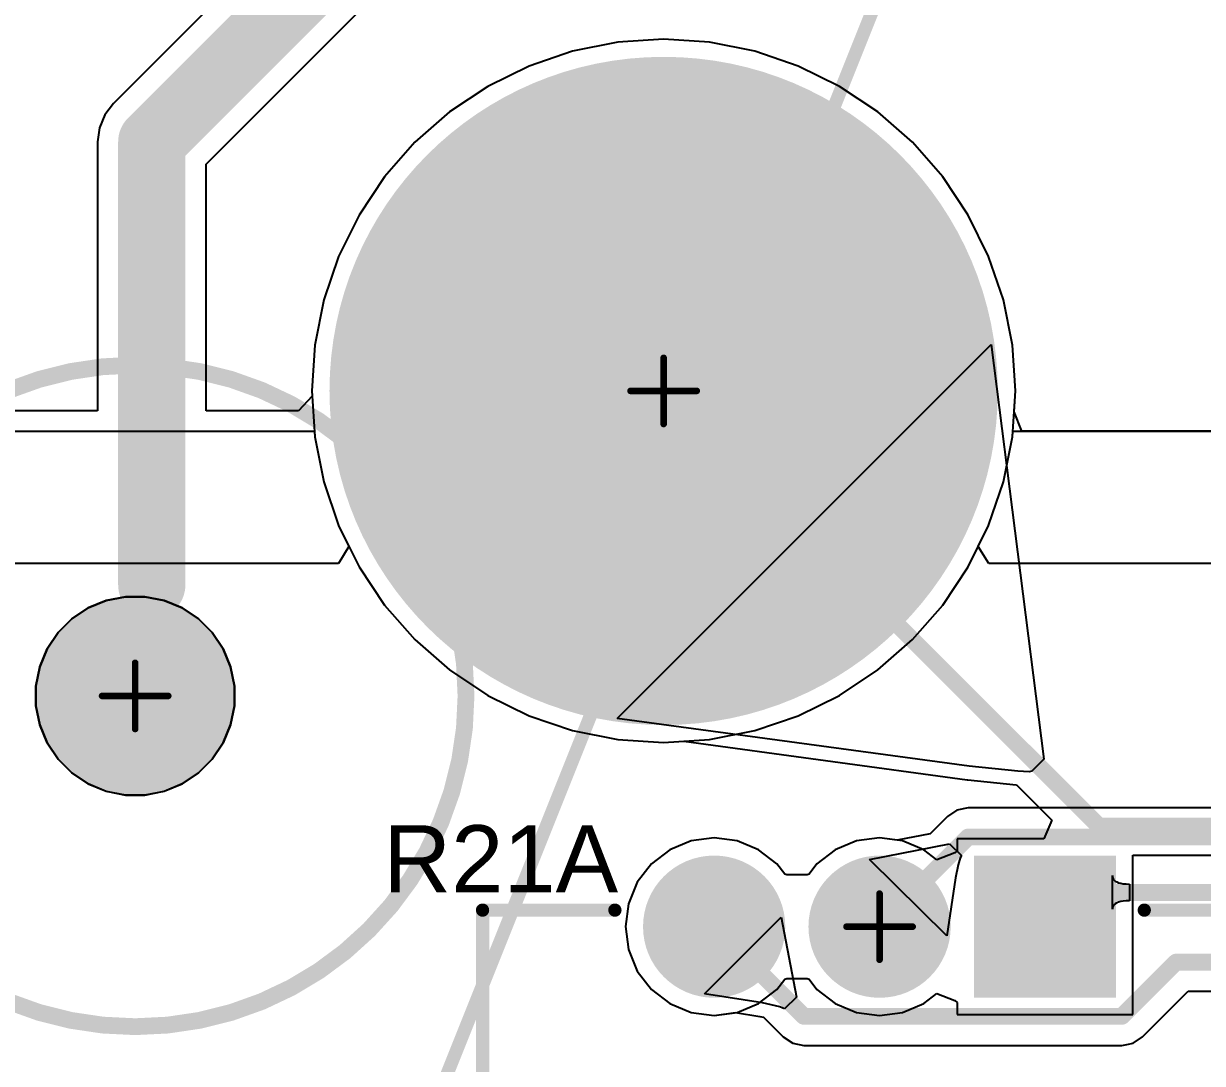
# Model space of a CAD drawing. Header units: inches. Extents: x -0.14 to 3.29, y -0.08 to 7.88.
# Drawn here: x 0.445 to 1.147, y 1.75 to 2.369 of the extents above; entities that cross this region are included whole.
import ezdxf

# ---------------------------------------------------------------- set-up
doc = ezdxf.new("R2010")
doc.units = ezdxf.units.IN
doc.header["$MEASUREMENT"] = 0
for name, color, linetype in [('Bottom Layer', 5, 'Continuous'), ('Bottom Solder', 6, 'Continuous'), ('Multi-Layer', 9, 'Continuous'), ('Pad Holes', 156, 'Continuous'), ('PCBD Notes', 76, 'Continuous'), ('Top Courtyard', 56, 'Continuous'), ('Top Layer', 1, 'Continuous'), ('Top Overlay', 2, 'Continuous'), ('Top Solder', 216, 'Continuous')]:
    doc.layers.add(name, color=color, linetype=linetype)
doc.styles.add('Arial', font='', dxfattribs={"height": 0.2})
doc.styles.get('Arial').set_extended_font_data('Arial')

# ---------------------------------------------------------------- blocks, each defined once
blk = doc.blocks.new('2382AA2C_2335_4562_94C7_3B9045982126_240')
at = {"layer": 'Bottom Layer'}
h = blk.add_hatch(color=5, dxfattribs=at)
edge = h.paths.add_edge_path()
edge.add_arc((0, 0), 0.19685, 0, 360)
at = {"layer": 'Bottom Solder'}
h = blk.add_hatch(color=6, dxfattribs=at)
edge = h.paths.add_edge_path()
edge.add_arc((0, 0), 0.19882, 0, 360)
at = {"layer": 'Multi-Layer'}
h = blk.add_hatch(color=9, dxfattribs=at)
edge = h.paths.add_edge_path()
edge.add_arc((0, 0), 0.19685, 0, 360)
at = {"layer": 'Pad Holes'}
h = blk.add_hatch(color=7, dxfattribs=at)
edge = h.paths.add_edge_path()
edge.add_arc((0, 0), 0.12795, 0, 360)
at = {"layer": 'Top Layer'}
h = blk.add_hatch(color=1, dxfattribs=at)
edge = h.paths.add_edge_path()
edge.add_arc((0, 0), 0.19685, 0, 360)
at = {"layer": 'Top Solder'}
h = blk.add_hatch(color=216, dxfattribs=at)
edge = h.paths.add_edge_path()
edge.add_arc((0, 0), 0.19882, 0, 360)
at = {"layer": 'Top Courtyard'}
for points in [[(0, -0.01969, 0.00394, 0.00394, 0), (0, 0.01969, 0.00394, 0.00394, 0)], [(-0.01969, 0, 0.00394, 0.00394, 0), (0.01969, 0, 0.00394, 0.00394, 0)]]:
    blk.add_lwpolyline(points, format="xyseb", dxfattribs=at)
for points in [[(-0.00098, 0.01969, 0.00197, 0.00197, 1), (0.00098, 0.01969, 0.00197, 0.00197, 1)], [(-0.02067, 0, 0.00197, 0.00197, 1), (-0.0187, 0, 0.00197, 0.00197, 1)], [(0.0187, 0, 0.00197, 0.00197, 1), (0.02067, 0, 0.00197, 0.00197, 1)], [(-0.00098, -0.01969, 0.00197, 0.00197, 1), (0.00098, -0.01969, 0.00197, 0.00197, 1)]]:
    blk.add_lwpolyline(points, format="xyseb", close=True, dxfattribs=at)
blk = doc.blocks.new('2EF88547_EDEF_4A49_A522_C215618D4BC7_282')
at = {"layer": 'Bottom Layer'}
for points in [[(-0.14862, 0.21949), (-0.2687, 0.21949), (-0.2687, 0.33169), (-0.14862, 0.33169)], [(0.14862, 0.33169), (0.2687, 0.33169), (0.2687, 0.21949), (0.14862, 0.21949)], [(-0.13878, 0.04035), (-0.05807, 0.04035), (-0.05807, -0.04036), (-0.13878, -0.04036)]]:
    blk.add_hatch(color=5, dxfattribs=at).paths.add_polyline_path(points)
h = blk.add_hatch(color=5, dxfattribs=at)
edge = h.paths.add_edge_path()
edge.add_arc((0, 0), 0.04035, 0, 360)
h = blk.add_hatch(color=5, dxfattribs=at)
edge = h.paths.add_edge_path()
edge.add_arc((0.09842, 0), 0.04035, 0, 360)
at = {"layer": 'Bottom Solder'}
for points in [[(-0.14665, 0.21752), (-0.27067, 0.21752), (-0.27067, 0.33366), (-0.14665, 0.33366)], [(0.14665, 0.33366), (0.27067, 0.33366), (0.27067, 0.21752), (0.14665, 0.21752)], [(-0.14075, 0.04232), (-0.0561, 0.04232), (-0.0561, -0.04232), (-0.14075, -0.04232)]]:
    blk.add_hatch(color=6, dxfattribs=at).paths.add_polyline_path(points)
h = blk.add_hatch(color=6, dxfattribs=at)
edge = h.paths.add_edge_path()
edge.add_arc((0, 0), 0.04232, 0, 360)
h = blk.add_hatch(color=6, dxfattribs=at)
edge = h.paths.add_edge_path()
edge.add_arc((0.09842, 0), 0.04232, 0, 360)
at = {"layer": 'Multi-Layer'}
for points in [[(-0.14862, 0.21949), (-0.2687, 0.21949), (-0.2687, 0.33169), (-0.14862, 0.33169)], [(0.14862, 0.33169), (0.2687, 0.33169), (0.2687, 0.21949), (0.14862, 0.21949)], [(-0.13878, 0.04035), (-0.05807, 0.04035), (-0.05807, -0.04036), (-0.13878, -0.04036)]]:
    blk.add_hatch(color=9, dxfattribs=at).paths.add_polyline_path(points)
h = blk.add_hatch(color=9, dxfattribs=at)
edge = h.paths.add_edge_path()
edge.add_arc((0, 0), 0.04035, 0, 360)
h = blk.add_hatch(color=9, dxfattribs=at)
edge = h.paths.add_edge_path()
edge.add_arc((0.09842, 0), 0.04035, 0, 360)
at = {"layer": 'Pad Holes'}
for points in [[(-0.16929, 0.23228), (-0.24803, 0.23228), (-0.24803, 0.3189), (-0.16929, 0.3189)], [(0.16929, 0.3189), (0.24803, 0.3189), (0.24803, 0.23228), (0.16929, 0.23228)]]:
    blk.add_hatch(color=7, dxfattribs=at).paths.add_polyline_path(points)
h = blk.add_hatch(color=7, dxfattribs=at)
edge = h.paths.add_edge_path()
edge.add_arc((-0.09843, 0), 0.02362, 0, 360)
h = blk.add_hatch(color=7, dxfattribs=at)
edge = h.paths.add_edge_path()
edge.add_arc((0, 0), 0.02362, 0, 360)
h = blk.add_hatch(color=7, dxfattribs=at)
edge = h.paths.add_edge_path()
edge.add_arc((0.09842, 0), 0.02362, 0, 360)
at = {"layer": 'Top Layer'}
for points in [[(-0.14862, 0.21949), (-0.2687, 0.21949), (-0.2687, 0.33169), (-0.14862, 0.33169)], [(0.14862, 0.33169), (0.2687, 0.33169), (0.2687, 0.21949), (0.14862, 0.21949)], [(-0.13878, 0.04035), (-0.05807, 0.04035), (-0.05807, -0.04036), (-0.13878, -0.04036)]]:
    blk.add_hatch(color=1, dxfattribs=at).paths.add_polyline_path(points)
h = blk.add_hatch(color=1, dxfattribs=at)
edge = h.paths.add_edge_path()
edge.add_arc((0, 0), 0.04035, 0, 360)
h = blk.add_hatch(color=1, dxfattribs=at)
edge = h.paths.add_edge_path()
edge.add_arc((0.09842, 0), 0.04035, 0, 360)
at = {"layer": 'Top Solder'}
for points in [[(-0.14665, 0.21752), (-0.27067, 0.21752), (-0.27067, 0.33366), (-0.14665, 0.33366)], [(0.14665, 0.33366), (0.27067, 0.33366), (0.27067, 0.21752), (0.14665, 0.21752)], [(-0.14075, 0.04232), (-0.0561, 0.04232), (-0.0561, -0.04232), (-0.14075, -0.04232)]]:
    blk.add_hatch(color=216, dxfattribs=at).paths.add_polyline_path(points)
h = blk.add_hatch(color=216, dxfattribs=at)
edge = h.paths.add_edge_path()
edge.add_arc((0, 0), 0.04232, 0, 360)
h = blk.add_hatch(color=216, dxfattribs=at)
edge = h.paths.add_edge_path()
edge.add_arc((0.09842, 0), 0.04232, 0, 360)
at = {"layer": 'Top Courtyard'}
for points in [[(0, 0.01969, 0.00394, 0.00394, 0), (0, -0.01968, 0.00394, 0.00394, 0)], [(0.01968, 0, 0.00394, 0.00394, 0), (-0.01969, 0, 0.00394, 0.00394, 0)]]:
    blk.add_lwpolyline(points, format="xyseb", dxfattribs=at)
for points in [[(-0.00098, 0.01969, 0.00197, 0.00197, 1), (0.00098, 0.01969, 0.00197, 0.00197, 1)], [(-0.02067, 0, 0.00197, 0.00197, 1), (-0.0187, 0, 0.00197, 0.00197, 1)], [(0.0187, 0, 0.00197, 0.00197, 1), (0.02067, 0, 0.00197, 0.00197, 1)], [(-0.00098, -0.01968, 0.00197, 0.00197, 1), (0.00098, -0.01968, 0.00197, 0.00197, 1)]]:
    blk.add_lwpolyline(points, format="xyseb", close=True, dxfattribs=at)
at = {"layer": 'Top Overlay'}
for points in [[(0.23622, 0.50197, 0.00787, 0.00787, 0), (-0.23622, 0.50197, 0.00787, 0.00787, 0)], [(-0.23622, 0.50197, 0.00787, 0.00787, 0), (-0.23622, 0.35433, 0.00787, 0.00787, 0)], [(0.23622, 0.50197, 0.00787, 0.00787, 0), (0.23622, 0.35433, 0.00787, 0.00787, 0)], [(-0.23622, 0.20669, 0.00787, 0.00787, 0), (-0.23622, -0.00984, 0.00787, 0.00787, 0)], [(0.23622, 0.20669, 0.00787, 0.00787, 0), (0.23622, -0.00984, 0.00787, 0.00787, 0)], [(-0.15748, -0.00984, 0.00787, 0.00787, 0), (-0.23622, -0.00984, 0.00787, 0.00787, 0)], [(0.23622, -0.00984, 0.00787, 0.00787, 0), (0.15748, -0.00984, 0.00787, 0.00787, 0)]]:
    blk.add_lwpolyline(points, format="xyseb", dxfattribs=at)
for points in [[(-0.23819, 0.50197, 0.00394, 0.00394, 1), (-0.23425, 0.50197, 0.00394, 0.00394, 1)], [(-0.23819, 0.50197, 0.00394, 0.00394, 1), (-0.23425, 0.50197, 0.00394, 0.00394, 1)], [(0.23425, 0.50197, 0.00394, 0.00394, 1), (0.23819, 0.50197, 0.00394, 0.00394, 1)], [(0.23425, 0.50197, 0.00394, 0.00394, 1), (0.23819, 0.50197, 0.00394, 0.00394, 1)], [(-0.23819, 0.35433, 0.00394, 0.00394, 1), (-0.23425, 0.35433, 0.00394, 0.00394, 1)], [(0.23425, 0.35433, 0.00394, 0.00394, 1), (0.23819, 0.35433, 0.00394, 0.00394, 1)], [(-0.23819, 0.20669, 0.00394, 0.00394, 1), (-0.23425, 0.20669, 0.00394, 0.00394, 1)], [(0.23425, 0.20669, 0.00394, 0.00394, 1), (0.23819, 0.20669, 0.00394, 0.00394, 1)], [(-0.23819, -0.00984, 0.00394, 0.00394, 1), (-0.23425, -0.00984, 0.00394, 0.00394, 1)], [(-0.23819, -0.00984, 0.00394, 0.00394, 1), (-0.23425, -0.00984, 0.00394, 0.00394, 1)], [(-0.15945, -0.00984, 0.00394, 0.00394, 1), (-0.15551, -0.00984, 0.00394, 0.00394, 1)], [(0.15551, -0.00984, 0.00394, 0.00394, 1), (0.15945, -0.00984, 0.00394, 0.00394, 1)], [(0.23425, -0.00984, 0.00394, 0.00394, 1), (0.23819, -0.00984, 0.00394, 0.00394, 1)], [(0.23425, -0.00984, 0.00394, 0.00394, 1), (0.23819, -0.00984, 0.00394, 0.00394, 1)]]:
    blk.add_lwpolyline(points, format="xyseb", close=True, dxfattribs=at)
blk = doc.blocks.new('FIDUCIAL_IPC_7351A_396')
at = {"layer": 'Top Layer'}
h = blk.add_hatch(color=1, dxfattribs=at)
edge = h.paths.add_edge_path()
edge.add_arc((0, 0), 0.01969, 0, 360)
at = {"layer": 'Top Solder'}
h = blk.add_hatch(color=216, dxfattribs=at)
edge = h.paths.add_edge_path()
edge.add_arc((0, 0), 0.05906, 0, 360)
at = {"layer": 'PCBD Notes'}
for points in [[(0.19685, 0, 0.01, 0.01, 1), (-0.19685, 0, 0.01, 0.01, 1)], [(-0.19935, 0, 0.005, 0.005, 1), (-0.19435, 0, 0.005, 0.005, 1)], [(0.19435, 0, 0.005, 0.005, 1), (0.19935, 0, 0.005, 0.005, 1)]]:
    blk.add_lwpolyline(points, format="xyseb", close=True, dxfattribs=at)
at = {"layer": 'Top Courtyard'}
for points in [[(0, -0.01969, 0.00394, 0.00394, 0), (0, 0.01968, 0.00394, 0.00394, 0)], [(-0.01969, 0, 0.00394, 0.00394, 0), (0.01968, 0, 0.00394, 0.00394, 0)]]:
    blk.add_lwpolyline(points, format="xyseb", dxfattribs=at)
for points in [[(-0.00099, 0.01968, 0.00197, 0.00197, 1), (0.00098, 0.01968, 0.00197, 0.00197, 1)], [(-0.02067, 0, 0.00197, 0.00197, 1), (-0.0187, 0, 0.00197, 0.00197, 1)], [(0.0187, 0, 0.00197, 0.00197, 1), (0.02067, 0, 0.00197, 0.00197, 1)], [(-0.00099, -0.01969, 0.00197, 0.00197, 1), (0.00098, -0.01969, 0.00197, 0.00197, 1)]]:
    blk.add_lwpolyline(points, format="xyseb", close=True, dxfattribs=at)
at = {"layer": 'Top Layer'}
for p, q in [((-0.02797, 0.05233), (-0.01723, 0.05679)), ((-0.01723, 0.05679), (-0.00582, 0.05906)), ((-0.00582, 0.05906), (0, 0.05906)), ((0, 0.05906), (0.00582, 0.05906)), ((0.00582, 0.05906), (0.01723, 0.05679)), ((0.01723, 0.05679), (0.02797, 0.05233)), ((-0.03765, 0.04587), (-0.02797, 0.05233)), ((0.02797, 0.05233), (0.03765, 0.04587)), ((-0.04587, 0.03765), (-0.03765, 0.04587)), ((0.03765, 0.04587), (0.04587, 0.03765)), ((-0.05233, 0.02797), (-0.04587, 0.03765)), ((0.04587, 0.03765), (0.05233, 0.02797)), ((-0.05679, 0.01723), (-0.05233, 0.02797)), ((0.05233, 0.02797), (0.05679, 0.01723)), ((-0.05906, 0.00582), (-0.05679, 0.01723)), ((0.05679, 0.01723), (0.05906, 0.00582)), ((-0.05906, 0), (-0.05906, 0.00582)), ((-0.05906, -0.00582), (-0.05906, 0)), ((0.05906, 0.00582), (0.05906, 0)), ((0.05906, 0), (0.05906, -0.00582)), ((-0.05679, -0.01723), (-0.05906, -0.00582)), ((0.05906, -0.00582), (0.05679, -0.01723)), ((-0.05233, -0.02797), (-0.05679, -0.01723)), ((0.05679, -0.01723), (0.05233, -0.02797)), ((-0.04587, -0.03765), (-0.05233, -0.02797)), ((0.05233, -0.02797), (0.04587, -0.03765)), ((-0.03765, -0.04587), (-0.04587, -0.03765)), ((0.04587, -0.03765), (0.03765, -0.04587)), ((-0.02797, -0.05233), (-0.03765, -0.04587)), ((0.03765, -0.04587), (0.02797, -0.05233)), ((-0.01723, -0.05679), (-0.02797, -0.05233)), ((0.02797, -0.05233), (0.01723, -0.05679)), ((-0.00582, -0.05906), (-0.01723, -0.05679)), ((0, -0.05906), (-0.00582, -0.05906)), ((0, -0.05906), (0, -0.05906)), ((0.00582, -0.05906), (0, -0.05906)), ((0.01723, -0.05679), (0.00582, -0.05906))]:
    blk.add_line(p, q, dxfattribs=at)

msp = doc.modelspace()

# ---------------------------------------------------------------- linework, layer by layer
at = {"layer": 'Bottom Layer'}
for p, q in [((0.75513, 2.57735), (0.49887, 2.32109)), ((0.55397, 2.2849), (0.81022, 2.54115)), ((0.79893, 2.35751), (0.77207, 2.35217)), ((0.82624, 2.3593), (0.79893, 2.35751)), ((0.85356, 2.35751), (0.82624, 2.3593)), ((0.88041, 2.35217), (0.85356, 2.35751)), ((0.77207, 2.35217), (0.74615, 2.34337)), ((0.90634, 2.34337), (0.88041, 2.35217)), ((0.74615, 2.34337), (0.72159, 2.33126)), ((0.93089, 2.33126), (0.90634, 2.34337)), ((0.72159, 2.33126), (0.69883, 2.31605)), ((0.95366, 2.31605), (0.93089, 2.33126)), ((0.49887, 2.32109), (0.49374, 2.31441)), ((0.69883, 2.31605), (0.67825, 2.298)), ((0.97424, 2.298), (0.95366, 2.31605)), ((0.49374, 2.31441), (0.49052, 2.30662)), ((0.49052, 2.30662), (0.48942, 2.29827)), ((0.48942, 2.29827), (0.48942, 2.13822)), ((0.67825, 2.298), (0.6602, 2.27741)), ((0.99229, 2.27741), (0.97424, 2.298)), ((0.55397, 2.13822), (0.55397, 2.2849)), ((0.6602, 2.27741), (0.64499, 2.25465)), ((1.0075, 2.25465), (0.99229, 2.27741)), ((0.64499, 2.25465), (0.63288, 2.2301)), ((1.01961, 2.2301), (1.0075, 2.25465)), ((0.63288, 2.2301), (0.62408, 2.20417)), ((1.02841, 2.20417), (1.01961, 2.2301)), ((0.62408, 2.20417), (0.61874, 2.17732)), ((1.03375, 2.17732), (1.02841, 2.20417)), ((0.61874, 2.17732), (0.61695, 2.15)), ((0.79853, 1.95511), (1.02113, 2.17772)), ((1.02113, 2.17772), (1.05245, 1.93087)), ((1.03554, 2.15), (1.03375, 2.17732)), ((0.61714, 2.14698), (0.60894, 2.13822)), ((0.61695, 2.15), (0.61714, 2.14698)), ((1.03472, 2.13749), (1.03554, 2.15)), ((0.48942, 2.13822), (0.39905, 2.13822)), ((0.60894, 2.13822), (0.55397, 2.13822)), ((1.03928, 2.12598), (1.03472, 2.13749)), ((0.40025, 2.12598), (0.61852, 2.12598)), ((0.61852, 2.12598), (0.61874, 2.12268)), ((1.35974, 2.12598), (1.03928, 2.12598)), ((0.61874, 2.12268), (0.62408, 2.09583)), ((0.62408, 2.09583), (0.63288, 2.0699)), ((0.63288, 2.0699), (0.64499, 2.04535)), ((0.64499, 2.04535), (0.6602, 2.02259)), ((0.6602, 2.02259), (0.67825, 2.002)), ((0.67825, 2.002), (0.69883, 1.98395)), ((0.69883, 1.98395), (0.72159, 1.96874)), ((0.72159, 1.96874), (0.74615, 1.95663)), ((0.74615, 1.95663), (0.77207, 1.94783)), ((1.008, 1.92669), (0.79853, 1.95511)), ((0.77207, 1.94783), (0.79893, 1.94249)), ((0.79893, 1.94249), (0.82624, 1.9407)), ((0.82624, 1.9407), (0.83825, 1.94149)), ((0.83825, 1.94149), (1.00691, 1.9186)), ((1.05245, 1.93087), (1.04537, 1.9238)), ((1.03692, 1.92364), (1.008, 1.92669)), ((1.0437, 1.92332), (1.03692, 1.92364)), ((1.04537, 1.9238), (1.0437, 1.92332)), ((1.00691, 1.9186), (1.00703, 1.91861)), ((1.00703, 1.91861), (1.00715, 1.91857)), ((1.00715, 1.91857), (1.03606, 1.91552)), ((1.03606, 1.91552), (1.0362, 1.91554)), ((1.0362, 1.91554), (1.05711, 1.89462)), ((1.05711, 1.89462), (1.05252, 1.88354)), ((0.84263, 1.88219), (0.8299, 1.87691)), ((0.8563, 1.88399), (0.84263, 1.88219)), ((0.86997, 1.88219), (0.8563, 1.88399)), ((0.8827, 1.87691), (0.86997, 1.88219)), ((0.94106, 1.88219), (0.92832, 1.87691)), ((0.95472, 1.88399), (0.94106, 1.88219)), ((0.96839, 1.88219), (0.95472, 1.88399)), ((0.98113, 1.87691), (0.96839, 1.88219)), ((1.05252, 1.88354), (1.0008, 1.88354)), ((1.0008, 1.88354), (1.0008, 1.87628)), ((0.8299, 1.87691), (0.81896, 1.86852)), ((0.89364, 1.86852), (0.8827, 1.87691)), ((0.92832, 1.87691), (0.91738, 1.86852)), ((0.9888, 1.87103), (0.98113, 1.87691)), ((0.9994, 1.87504), (0.9888, 1.87103)), ((1.0008, 1.87628), (0.9994, 1.87504)), ((1.1055, 1.77883), (1.1055, 1.87374)), ((1.1055, 1.87374), (2.62433, 1.87374)), ((0.81896, 1.86852), (0.81057, 1.85759)), ((0.89825, 1.86252), (0.89364, 1.86852)), ((0.91738, 1.86852), (0.91278, 1.86252)), ((0.89949, 1.86195), (0.89825, 1.86252)), ((0.91154, 1.86195), (0.89949, 1.86195)), ((0.91278, 1.86252), (0.91154, 1.86195)), ((0.81057, 1.85759), (0.80529, 1.84485)), ((0.80529, 1.84485), (0.80349, 1.83118)), ((0.80349, 1.83118), (0.80529, 1.81751)), ((0.80529, 1.81751), (0.81057, 1.80478)), ((0.81057, 1.80478), (0.81896, 1.79384)), ((0.89364, 1.79384), (0.89825, 1.79985)), ((0.89825, 1.79985), (0.89949, 1.80042)), ((0.89949, 1.80042), (0.91154, 1.80042)), ((0.91154, 1.80042), (0.91278, 1.79985)), ((0.91278, 1.79985), (0.91738, 1.79384)), ((0.81896, 1.79384), (0.8299, 1.78545)), ((0.8827, 1.78545), (0.89364, 1.79384)), ((0.91738, 1.79384), (0.92832, 1.78545)), ((0.98113, 1.78545), (0.9888, 1.79133)), ((0.9888, 1.79133), (0.9994, 1.78732)), ((0.8299, 1.78545), (0.84263, 1.78018)), ((0.86997, 1.78018), (0.8827, 1.78545)), ((0.92832, 1.78545), (0.94106, 1.78018)), ((0.96839, 1.78018), (0.98113, 1.78545)), ((0.9994, 1.78732), (1.0008, 1.78608)), ((1.0008, 1.78608), (1.0008, 1.77883)), ((0.84263, 1.78018), (0.8563, 1.77838)), ((0.8563, 1.77838), (0.86997, 1.78018)), ((0.94106, 1.78018), (0.95472, 1.77838)), ((0.95472, 1.77838), (0.96839, 1.78018)), ((1.0008, 1.77883), (1.1055, 1.77883))]:
    msp.add_line(p, q, dxfattribs=at)
for points in [[(0.52169, 2.29827, 0.04, 0.04, 0), (0.7874, 2.56398, 0.04, 0.04, 0)], [(0.52169, 2.03453, 0.04, 0.04, 0), (0.52169, 2.29827, 0.04, 0.04, 0)], [(0.82624, 2.15, 0.01, 0.01, 0), (1.08517, 1.89107, 0.01, 0.01, 0)], [(1.08517, 1.89107, 0.01, 0.01, 0), (2.63622, 1.89107, 0.01, 0.01, 0)]]:
    msp.add_lwpolyline(points, format="xyseb", dxfattribs=at)
for points in [[(0.51169, 2.29827, 0.02, 0.02, 1), (0.53169, 2.29827, 0.02, 0.02, 1)], [(0.51169, 2.29827, 0.02, 0.02, 1), (0.53169, 2.29827, 0.02, 0.02, 1)], [(0.82374, 2.15, 0.005, 0.005, 1), (0.82874, 2.15, 0.005, 0.005, 1)], [(0.51169, 2.03453, 0.02, 0.02, 1), (0.53169, 2.03453, 0.02, 0.02, 1)], [(1.08267, 1.89107, 0.005, 0.005, 1), (1.08767, 1.89107, 0.005, 0.005, 1)], [(1.08267, 1.89107, 0.005, 0.005, 1), (1.08767, 1.89107, 0.005, 0.005, 1)]]:
    msp.add_lwpolyline(points, format="xyseb", close=True, dxfattribs=at)
at = {"layer": 'PCBD Notes'}
msp.add_lwpolyline([(0, 0, 0.00787, 0.00787, 0), (3.14961, 7.87402, 0.00787, 0.00787, 0)], format="xyseb", dxfattribs=at)
at = {"layer": 'Top Layer'}
for p, q in [((0.79893, 2.35751), (0.77207, 2.35217)), ((0.82624, 2.3593), (0.79893, 2.35751)), ((0.85356, 2.35751), (0.82624, 2.3593)), ((0.88041, 2.35217), (0.85356, 2.35751)), ((0.77207, 2.35217), (0.74615, 2.34337)), ((0.90634, 2.34337), (0.88041, 2.35217)), ((0.74615, 2.34337), (0.72159, 2.33126)), ((0.93089, 2.33126), (0.90634, 2.34337)), ((0.72159, 2.33126), (0.69883, 2.31605)), ((0.95366, 2.31605), (0.93089, 2.33126)), ((0.69883, 2.31605), (0.67825, 2.298)), ((0.97424, 2.298), (0.95366, 2.31605)), ((0.67825, 2.298), (0.6602, 2.27741)), ((0.99229, 2.27741), (0.97424, 2.298)), ((0.6602, 2.27741), (0.64499, 2.25465)), ((1.0075, 2.25465), (0.99229, 2.27741)), ((0.64499, 2.25465), (0.63288, 2.2301)), ((1.01961, 2.2301), (1.0075, 2.25465)), ((0.63288, 2.2301), (0.62408, 2.20417)), ((1.02841, 2.20417), (1.01961, 2.2301)), ((0.62408, 2.20417), (0.61874, 2.17732)), ((1.03375, 2.17732), (1.02841, 2.20417)), ((0.61874, 2.17732), (0.61695, 2.15)), ((1.03554, 2.15), (1.03375, 2.17732)), ((0.61695, 2.15), (0.61874, 2.12268)), ((1.03375, 2.12268), (1.03554, 2.15)), ((0.3153, 2.12598), (0.61852, 2.12598)), ((0.61852, 2.12598), (0.61874, 2.12268)), ((1.03375, 2.12268), (1.03397, 2.12598)), ((1.03397, 2.12598), (1.36852, 2.12598)), ((0.61874, 2.12268), (0.62408, 2.09583)), ((0.61874, 2.12268), (0.62408, 2.09583)), ((1.02841, 2.09583), (1.03375, 2.12268)), ((1.02841, 2.09583), (1.03375, 2.12268)), ((0.62408, 2.09583), (0.63288, 2.0699)), ((0.62408, 2.09583), (0.63288, 2.0699)), ((1.01961, 2.0699), (1.02841, 2.09583)), ((1.01961, 2.0699), (1.02841, 2.09583)), ((0.63288, 2.0699), (0.64499, 2.04535)), ((0.63288, 2.0699), (0.63903, 2.05743)), ((1.0075, 2.04535), (1.01961, 2.0699)), ((1.01346, 2.05743), (1.01961, 2.0699)), ((0.63903, 2.05743), (0.63269, 2.04724)), ((1.0198, 2.04724), (1.01346, 2.05743)), ((0.63269, 2.04724), (0.27559, 2.04724)), ((0.64499, 2.04535), (0.6602, 2.02259)), ((0.99229, 2.02259), (1.0075, 2.04535)), ((1.38269, 2.04724), (1.0198, 2.04724)), ((0.50599, 2.02756), (0.49459, 2.02529)), ((0.51763, 2.02756), (0.50599, 2.02756)), ((0.52904, 2.02529), (0.51763, 2.02756)), ((0.48384, 2.02084), (0.47417, 2.01437)), ((0.49459, 2.02529), (0.48384, 2.02084)), ((0.53978, 2.02084), (0.52904, 2.02529)), ((0.54946, 2.01437), (0.53978, 2.02084)), ((0.6602, 2.02259), (0.67825, 2.002)), ((0.97424, 2.002), (0.99229, 2.02259)), ((0.47417, 2.01437), (0.46594, 2.00615)), ((0.55768, 2.00615), (0.54946, 2.01437)), ((0.46594, 2.00615), (0.45948, 1.99648)), ((0.56414, 1.99648), (0.55768, 2.00615)), ((0.67825, 2.002), (0.69883, 1.98395)), ((0.95366, 1.98395), (0.97424, 2.002)), ((0.45948, 1.99648), (0.45503, 1.98573)), ((0.5686, 1.98573), (0.56414, 1.99648)), ((0.45503, 1.98573), (0.45276, 1.97432)), ((0.57087, 1.97432), (0.5686, 1.98573)), ((0.69883, 1.98395), (0.72159, 1.96874)), ((0.93089, 1.96874), (0.95366, 1.98395)), ((0.45276, 1.97432), (0.45276, 1.96269)), ((0.57087, 1.96269), (0.57087, 1.97432)), ((0.72159, 1.96874), (0.74615, 1.95663)), ((0.90634, 1.95663), (0.93089, 1.96874)), ((0.45276, 1.96269), (0.45503, 1.95128)), ((0.5686, 1.95128), (0.57087, 1.96269)), ((0.45503, 1.95128), (0.45948, 1.94053)), ((0.56414, 1.94053), (0.5686, 1.95128)), ((0.74615, 1.95663), (0.77207, 1.94783)), ((0.88041, 1.94783), (0.90634, 1.95663)), ((0.77207, 1.94783), (0.79893, 1.94249)), ((0.85356, 1.94249), (0.88041, 1.94783)), ((0.45948, 1.94053), (0.46594, 1.93086)), ((0.55768, 1.93086), (0.56414, 1.94053)), ((0.79893, 1.94249), (0.82624, 1.9407)), ((0.82624, 1.9407), (0.85356, 1.94249)), ((0.46594, 1.93086), (0.47417, 1.92263)), ((0.54946, 1.92263), (0.55768, 1.93086)), ((0.47417, 1.92263), (0.48384, 1.91617)), ((0.53978, 1.91617), (0.54946, 1.92263)), ((0.48384, 1.91617), (0.49459, 1.91172)), ((0.52904, 1.91172), (0.53978, 1.91617)), ((0.49459, 1.91172), (0.50599, 1.90945)), ((0.50599, 1.90945), (0.51763, 1.90945)), ((0.51763, 1.90945), (0.52904, 1.91172)), ((1.00741, 1.90187), (1.00078, 1.90055)), ((1.44779, 1.90187), (1.00741, 1.90187)), ((1.00741, 1.90187), (1.00741, 1.90187)), ((0.99515, 1.89679), (0.98488, 1.88652)), ((1.00078, 1.90055), (0.99515, 1.89679)), ((0.84263, 1.88219), (0.8299, 1.87691)), ((0.8563, 1.88399), (0.84263, 1.88219)), ((0.86997, 1.88219), (0.8563, 1.88399)), ((0.8827, 1.87691), (0.86997, 1.88219)), ((0.94106, 1.88219), (0.92832, 1.87691)), ((0.95472, 1.88399), (0.94106, 1.88219)), ((0.94875, 1.87109), (0.99625, 1.88044)), ((0.96509, 1.88262), (0.95472, 1.88399)), ((0.98488, 1.88652), (0.96509, 1.88262)), ((0.99625, 1.88044), (1.0034, 1.87346)), ((0.8299, 1.87691), (0.81896, 1.86852)), ((0.89364, 1.86852), (0.8827, 1.87691)), ((0.92832, 1.87691), (0.91738, 1.86852)), ((1.0034, 1.87346), (1.00284, 1.87251)), ((0.81896, 1.86852), (0.81057, 1.85759)), ((0.89825, 1.86252), (0.89364, 1.86852)), ((0.91738, 1.86852), (0.91278, 1.86252)), ((0.99472, 1.82579), (0.94875, 1.87109)), ((1.00152, 1.86807), (0.99992, 1.86023)), ((1.00222, 1.87071), (1.00152, 1.86807)), ((1.00284, 1.87251), (1.00222, 1.87071)), ((0.89949, 1.86195), (0.89825, 1.86252)), ((0.91154, 1.86195), (0.89949, 1.86195)), ((0.91278, 1.86252), (0.91154, 1.86195)), ((0.99992, 1.86023), (0.99472, 1.82579)), ((1.09326, 1.84154), (1.09326, 1.86154)), ((1.09326, 1.86154), (1.09337, 1.86059)), ((1.09337, 1.86059), (1.09367, 1.85974)), ((1.09367, 1.85974), (1.09417, 1.85899)), ((1.09417, 1.85899), (1.09488, 1.85834)), ((0.81057, 1.85759), (0.80529, 1.84485)), ((1.09488, 1.85834), (1.09579, 1.85779)), ((1.09579, 1.85779), (1.09691, 1.85734)), ((1.09691, 1.85734), (1.09822, 1.85699)), ((1.09822, 1.85699), (1.09974, 1.85674)), ((1.09974, 1.85674), (1.10146, 1.85659)), ((1.10146, 1.85659), (1.10338, 1.85654)), ((1.10338, 1.85654), (1.10338, 1.84654)), ((0.80529, 1.84485), (0.80349, 1.83118)), ((1.09488, 1.84474), (1.09417, 1.84409)), ((1.09579, 1.84529), (1.09488, 1.84474)), ((1.09691, 1.84574), (1.09579, 1.84529)), ((1.09822, 1.84609), (1.09691, 1.84574)), ((1.09974, 1.84634), (1.09822, 1.84609)), ((1.10146, 1.84649), (1.09974, 1.84634)), ((1.10338, 1.84654), (1.10146, 1.84649)), ((1.09337, 1.84249), (1.09326, 1.84154)), ((1.09367, 1.84334), (1.09337, 1.84249)), ((1.09417, 1.84409), (1.09367, 1.84334)), ((0.80349, 1.83118), (0.80529, 1.81751)), ((0.85062, 1.79123), (0.89625, 1.83686)), ((0.89625, 1.83686), (0.90527, 1.78928)), ((0.80529, 1.81751), (0.81057, 1.80478)), ((0.81057, 1.80478), (0.81896, 1.79384)), ((0.81896, 1.79384), (0.8299, 1.78545)), ((0.88499, 1.78578), (0.85062, 1.79123)), ((0.90527, 1.78928), (0.8982, 1.78221)), ((1.11115, 1.76557), (1.13832, 1.79275)), ((1.13832, 1.79275), (1.21599, 1.79275)), ((0.8299, 1.78545), (0.84263, 1.78018)), ((0.89281, 1.78412), (0.88499, 1.78578)), ((0.89546, 1.78341), (0.89281, 1.78412)), ((0.89725, 1.78277), (0.89546, 1.78341)), ((0.8982, 1.78221), (0.89725, 1.78277)), ((0.84263, 1.78018), (0.8563, 1.77838)), ((0.8563, 1.77838), (0.86903, 1.78005)), ((0.86903, 1.78005), (0.88351, 1.77775)), ((0.88351, 1.77775), (0.88567, 1.7773)), ((0.88567, 1.7773), (0.8974, 1.76557)), ((0.8974, 1.76557), (0.90302, 1.76181)), ((0.90302, 1.76181), (0.90965, 1.76049)), ((1.09889, 1.76049), (1.10189, 1.76109)), ((1.10189, 1.76109), (1.10552, 1.76181)), ((1.10552, 1.76181), (1.11115, 1.76557)), ((1.10552, 1.76181), (1.10552, 1.76181)), ((1.11115, 1.76557), (1.11115, 1.76557)), ((1.11115, 1.76557), (1.11115, 1.76557)), ((0.90965, 1.76049), (0.90965, 1.76049)), ((0.90965, 1.76049), (1.09889, 1.76049))]:
    msp.add_line(p, q, dxfattribs=at)
for points in [[(0.95472, 1.83185, 0.01, 0.01, 0), (1.00741, 1.88454, 0.01, 0.01, 0)], [(1.00741, 1.88454, 0.01, 0.01, 0), (1.44779, 1.88454, 0.01, 0.01, 0)], [(1.05315, 1.83118, 0.01, 0.01, 0), (1.07351, 1.85154, 0.01, 0.01, 0)], [(1.07351, 1.85154, 0.01, 0.01, 0), (1.35499, 1.85154, 0.01, 0.01, 0)], [(0.8563, 1.83118, 0.01, 0.01, 0), (0.90965, 1.77783, 0.01, 0.01, 0)], [(0.95472, 1.83118, 0.01, 0.01, 0), (0.95472, 1.83185, 0.01, 0.01, 0)], [(1.09889, 1.77783, 0.01, 0.01, 0), (1.13114, 1.81008, 0.01, 0.01, 0)], [(1.13114, 1.81008, 0.01, 0.01, 0), (1.23496, 1.81008, 0.01, 0.01, 0)], [(0.90965, 1.77783, 0.01, 0.01, 0), (1.09889, 1.77783, 0.01, 0.01, 0)]]:
    msp.add_lwpolyline(points, format="xyseb", dxfattribs=at)
for points in [[(1.00491, 1.88454, 0.005, 0.005, 1), (1.00991, 1.88454, 0.005, 0.005, 1)], [(1.00491, 1.88454, 0.005, 0.005, 1), (1.00991, 1.88454, 0.005, 0.005, 1)], [(1.07101, 1.85154, 0.005, 0.005, 1), (1.07601, 1.85154, 0.005, 0.005, 1)], [(1.07101, 1.85154, 0.005, 0.005, 1), (1.07601, 1.85154, 0.005, 0.005, 1)], [(0.8538, 1.83118, 0.005, 0.005, 1), (0.8588, 1.83118, 0.005, 0.005, 1)], [(0.95222, 1.83185, 0.005, 0.005, 1), (0.95722, 1.83185, 0.005, 0.005, 1)], [(0.95222, 1.83185, 0.005, 0.005, 1), (0.95722, 1.83185, 0.005, 0.005, 1)], [(0.95222, 1.83118, 0.005, 0.005, 1), (0.95722, 1.83118, 0.005, 0.005, 1)], [(1.05065, 1.83118, 0.005, 0.005, 1), (1.05565, 1.83118, 0.005, 0.005, 1)], [(1.12864, 1.81008, 0.005, 0.005, 1), (1.13364, 1.81008, 0.005, 0.005, 1)], [(1.12864, 1.81008, 0.005, 0.005, 1), (1.13364, 1.81008, 0.005, 0.005, 1)], [(0.90715, 1.77783, 0.005, 0.005, 1), (0.91215, 1.77783, 0.005, 0.005, 1)], [(0.90715, 1.77783, 0.005, 0.005, 1), (0.91215, 1.77783, 0.005, 0.005, 1)], [(1.09639, 1.77783, 0.005, 0.005, 1), (1.10139, 1.77783, 0.005, 0.005, 1)], [(1.09639, 1.77783, 0.005, 0.005, 1), (1.10139, 1.77783, 0.005, 0.005, 1)]]:
    msp.add_lwpolyline(points, format="xyseb", close=True, dxfattribs=at)

# ---------------------------------------------------------------- block references
for name, p in [('2382AA2C_2335_4562_94C7_3B9045982126_240', (0.82624, 2.15)), ('FIDUCIAL_IPC_7351A_396', (0.51181, 1.9685))]:
    msp.add_blockref(name, p)
at = {"rotation": 180}
msp.add_blockref('2EF88547_EDEF_4A49_A522_C215618D4BC7_282', (0.95472, 1.83118), dxfattribs=at)

# ---------------------------------------------------------------- texts
at = {"layer": 'Top Overlay', "style": 'Arial'}
msp.add_text('R21A', height=0.04, dxfattribs=at).set_placement((0.65945, 1.85154))

doc.saveas('drawing.dxf')
